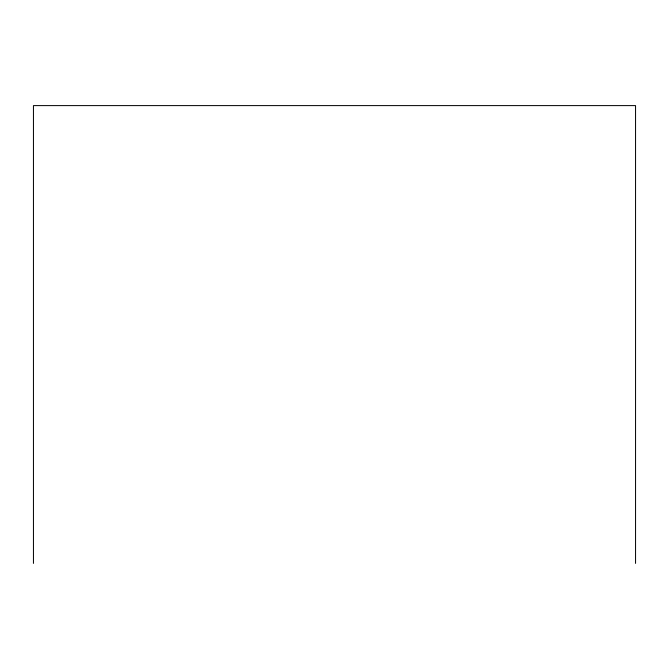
<?xml version="1.0" encoding="UTF-8"?>
<svg xmlns="http://www.w3.org/2000/svg" width="669" height="669" viewBox="0 0 669 669"><rect width="100%" height="100%" fill="white"/><g stroke="black" fill="none" stroke-linecap="round" stroke-linejoin="round"><path stroke-width="1" d="M635.55 563.398L635.55 105.602L33.45 105.602L33.45 563.398"/></g></svg>
